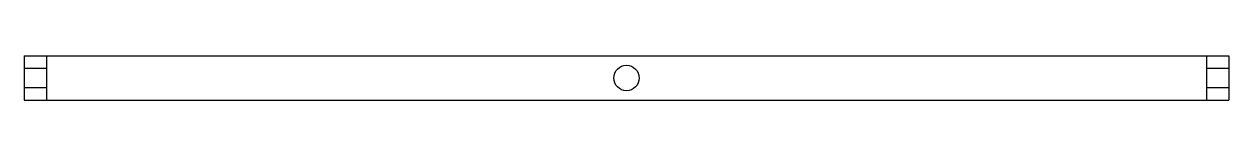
# Model space of a CAD drawing. Header units: millimetres. Extents: x -94 to 94, y -4 to 4.
import ezdxf

# ---------------------------------------------------------------- set-up
doc = ezdxf.new("R2010")
doc.units = ezdxf.units.MM

msp = doc.modelspace()

# ---------------------------------------------------------------- linework, layer by layer
at = {"color": 7, "linetype": 'Continuous', "lineweight": 25}
for p, q in [((-94.5, 3.5), (94.5, 3.5)), ((-94.5, 3.5), (-94.5, -3.5)), ((-91, 3.5), (-91, -3.5)), ((91, 3.5), (91, -3.5)), ((94.5, 3.5), (94.5, -3.5)), ((-91, 1.5), (-94.5, 1.5)), ((94.5, 1.5), (91, 1.5)), ((-94.5, -1.5), (-91, -1.5)), ((91, -1.5), (94.5, -1.5)), ((-94.5, -3.5), (94.5, -3.5))]:
    msp.add_line(p, q, dxfattribs=at)
msp.add_circle((0, 0), 2, dxfattribs=at)
msp.add_circle((0, 0), 2, dxfattribs=at)

doc.saveas('drawing.dxf')
